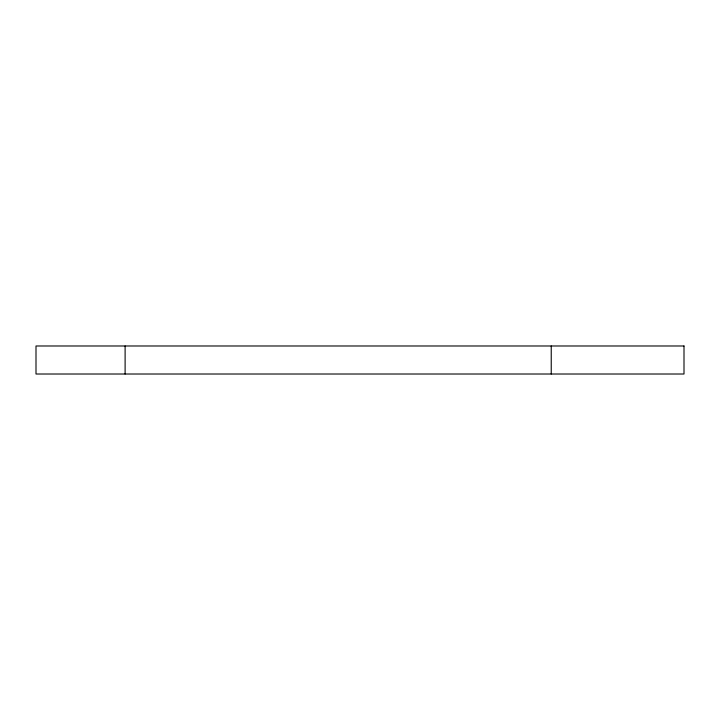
<?xml version="1.0" encoding="UTF-8"?>
<svg xmlns="http://www.w3.org/2000/svg" width="720" height="720" viewBox="0 0 720 720"><rect width="100%" height="100%" fill="white"/><g stroke="black" fill="none" stroke-linecap="round" stroke-linejoin="round"><path stroke-width="1.08" d="M551.232 345.987L551.232 374.013M125.109 345.987L125.109 374.013M684 345.987L36 345.987L36 374.013L684 374.013L684 345.987"/></g></svg>
